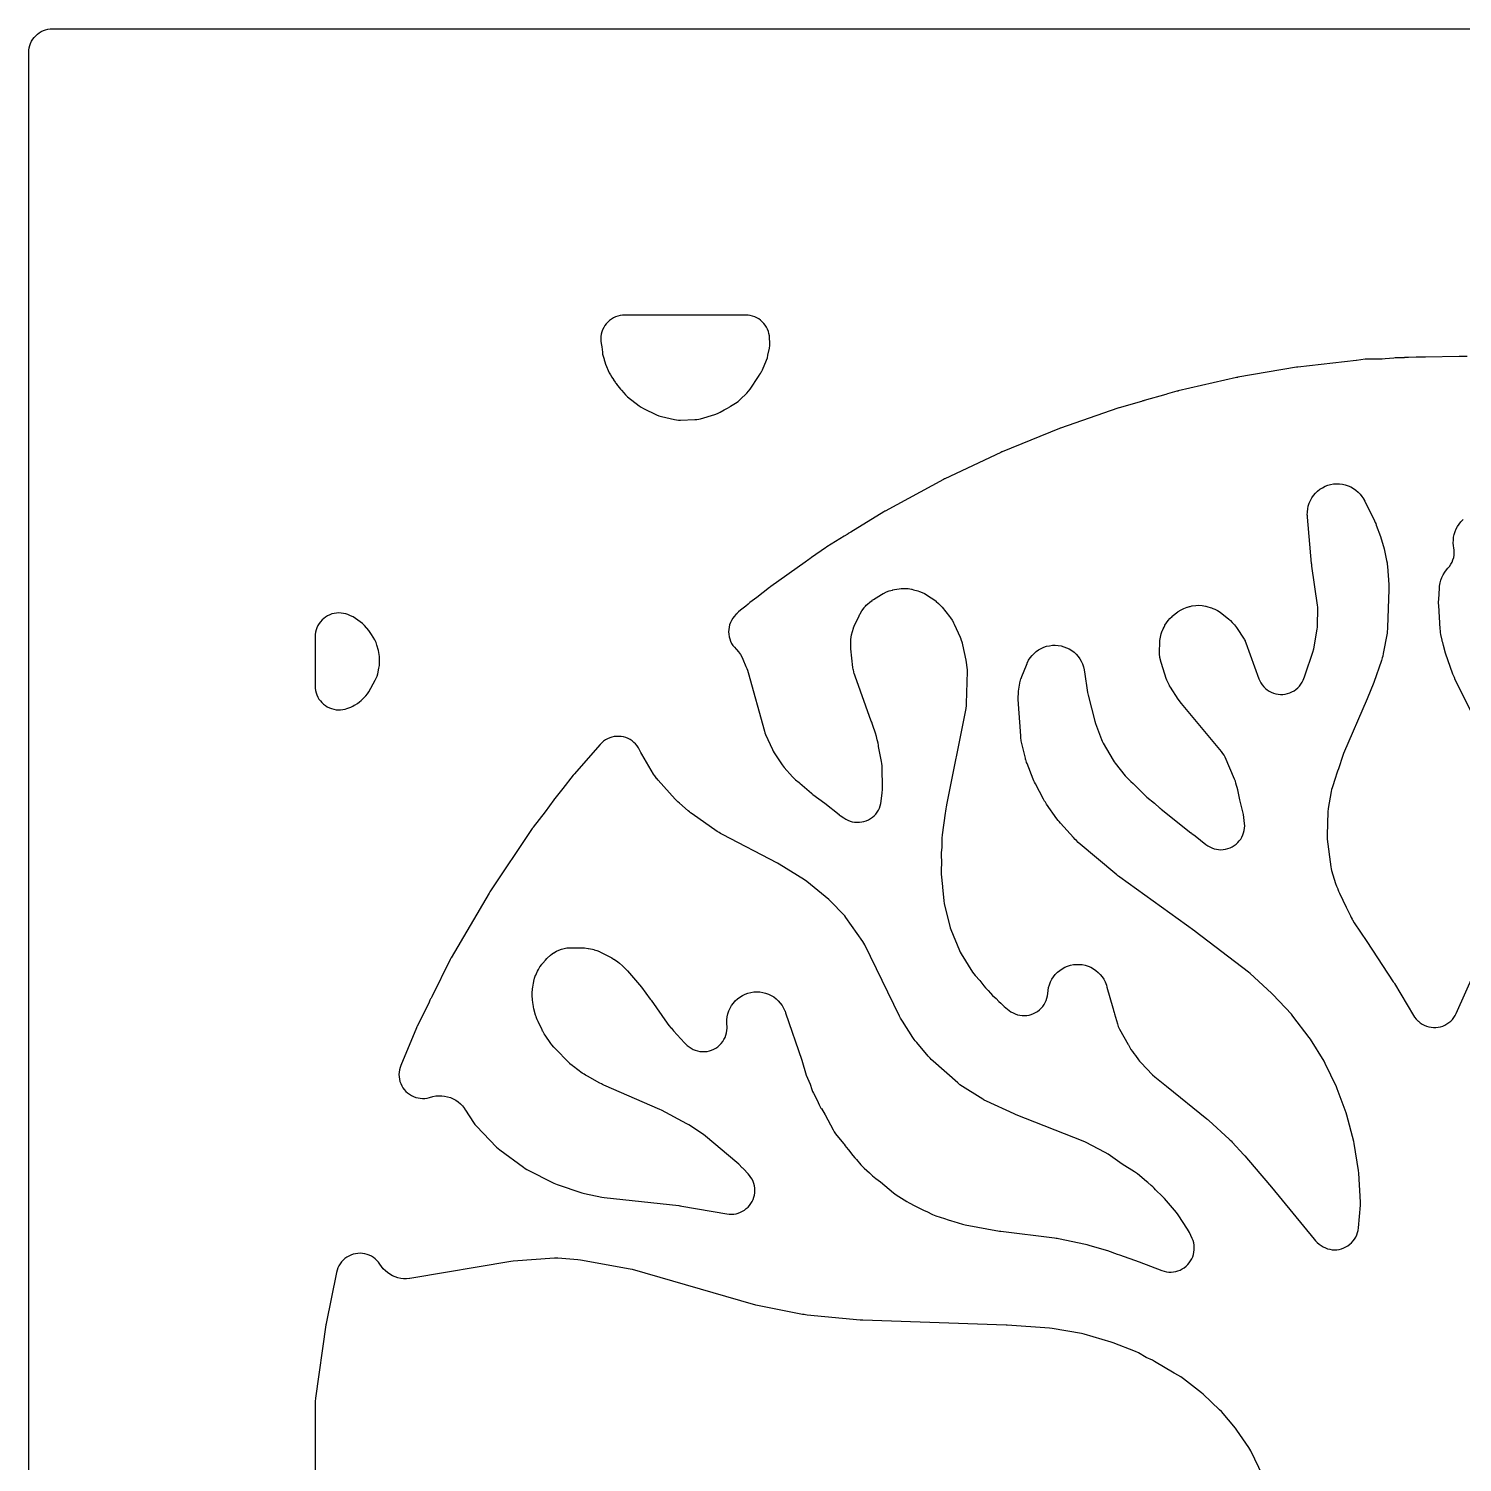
# Model space of a CAD drawing. Header units: millimetres. Extents: x 0 to 300, y 0 to 300.
# Drawn here: x -0.1 to 150, y 150 to 300.1 of the extents above; entities that cross this region are included whole.
import ezdxf

# ---------------------------------------------------------------- set-up
doc = ezdxf.new("R2010")
doc.units = ezdxf.units.MM
doc.layers.add('CUT', color=7, linetype='CONTINUOUS')

msp = doc.modelspace()

# ---------------------------------------------------------------- linework, layer by layer
at = {"layer": 'CUT'}
for points in [[(-0.15, 2.4114), (-0.15, 297.5872), (-0.135, 297.8933), (-0.099, 298.1357), (-0.0395, 298.3734), (0.0431, 298.6041), (0.1479, 298.8256), (0.2738, 299.0358), (0.4198, 299.2326), (0.5844, 299.4142), (0.7659, 299.5787), (0.9627, 299.7247), (1.1729, 299.8507), (1.3944, 299.9554), (1.6252, 300.038), (1.8629, 300.0975), (2.1053, 300.1335), (2.4114, 300.1485), (297.5886, 300.1485)], [(150.5024, 265.8073), (149.9731, 265.7973), (149.9154, 265.8015), (149.6834, 265.8077), (146.1478, 265.7372), (145.3517, 265.7502), (145.3171, 265.7505), (145.311, 265.7505), (145.1656, 265.7466), (144.3554, 265.7015), (144.0248, 265.6949), (143.9664, 265.693), (143.9533, 265.6924), (143.9102, 265.6902), (143.7403, 265.6799), (143.0144, 265.6662), (142.9777, 265.6653), (142.971, 265.665), (142.8163, 265.655), (141.9317, 265.5703), (141.614, 265.551), (140.1707, 265.5479), (139.8288, 265.5237), (138.9021, 265.3937), (138.8944, 265.393), (132.7707, 264.709), (132.7425, 264.7057), (132.7375, 264.705), (132.6191, 264.6876), (126.4936, 263.6331), (126.4677, 263.6285), (126.4632, 263.6277), (126.3551, 263.6054), (120.2506, 262.2073), (120.2248, 262.2013), (120.2203, 262.2002), (120.1128, 262.1718), (119.132, 261.8896), (118.9384, 261.8441), (116.6725, 261.1937), (116.6497, 261.187), (116.6455, 261.1858), (116.5499, 261.1552), (116.3871, 261.0996), (114.0622, 260.4306), (114.0379, 260.4234), (114.0336, 260.4221), (113.932, 260.3894), (107.9248, 258.3113), (107.9007, 258.3028), (107.8965, 258.3013), (107.7961, 258.263), (101.8072, 255.8275), (101.7832, 255.8176), (101.779, 255.8159), (101.6796, 255.7717), (95.7963, 253.001), (95.7726, 252.9897), (95.7684, 252.9877), (95.6702, 252.9375), (89.5448, 249.6328), (89.5202, 249.6194), (89.5159, 249.617), (89.4144, 249.5576), (85.9487, 247.4186), (85.6912, 247.271), (85.6661, 247.2564), (85.6616, 247.2537), (85.5578, 247.1891), (85.2595, 246.9933), (83.4299, 245.864), (83.4046, 245.8482), (83.4001, 245.8453), (83.2958, 245.7755), (81.8497, 244.7538), (81.6702, 244.6359), (81.6497, 244.6223), (81.6462, 244.6199), (81.5616, 244.5606), (81.1643, 244.2695), (77.5626, 241.7247), (77.5387, 241.7076), (77.5345, 241.7046), (77.4367, 241.63), (76.1186, 240.5726), (75.3893, 240.0383), (75.2024, 239.887), (74.9647, 239.675), (74.3862, 239.2313), (74.1946, 239.0684), (74.0203, 238.8871), (74.011, 238.8752), (73.9027, 238.779), (73.7325, 238.5941), (73.5818, 238.3931), (73.452, 238.178), (73.3445, 237.951), (73.2603, 237.7143), (73.2003, 237.4704), (73.165, 237.2217), (73.1549, 236.9707), (73.17, 236.7199), (73.2102, 236.4719), (73.2751, 236.2293), (73.3641, 235.9943), (73.4761, 235.7695), (73.6102, 235.557), (73.7649, 235.3591), (73.9387, 235.1777), (73.9975, 235.1221), (74.2078, 234.8784), (74.392, 234.6145), (74.5633, 234.306), (74.5784, 234.2752), (74.6585, 234.1007), (74.9745, 233.3627), (75.0653, 233.1295), (75.1215, 232.9693), (75.1965, 232.7306), (76.9052, 226.5823), (76.9627, 226.4023), (77.0336, 226.2271), (77.7359, 224.6639), (77.8262, 224.4829), (77.9308, 224.3098), (78.7547, 223.0635), (78.9723, 222.7806), (79.8609, 221.7817), (80.0079, 221.6298), (80.1673, 221.4909), (80.5306, 221.2003), (80.6167, 221.1147), (81.8255, 220.0772), (81.8543, 220.0528), (81.8596, 220.0484), (81.9852, 219.9505), (83.2198, 219.0494), (84.7222, 217.8477), (84.7435, 217.8309), (84.7475, 217.8278), (84.8391, 217.7594), (85.2184, 217.4898), (85.4261, 217.357), (85.6459, 217.2453), (85.8757, 217.1559), (86.1131, 217.0894), (86.3559, 217.0467), (86.6017, 217.0282), (86.8482, 217.0339), (87.0929, 217.0639), (87.3335, 217.1178), (87.5676, 217.1952), (87.7929, 217.2952), (88.0073, 217.417), (88.2086, 217.5592), (88.395, 217.7206), (88.5645, 217.8996), (88.7156, 218.0944), (88.8468, 218.3032), (88.9568, 218.5239), (89.0445, 218.7543), (89.1091, 218.9922), (89.1499, 219.2353), (89.2549, 220.1288), (89.2716, 220.4698), (89.2227, 222.9611), (89.2082, 223.1848), (89.1738, 223.4064), (88.8559, 224.9826), (88.8421, 225.1074), (88.8062, 225.3348), (88.7496, 225.558), (88.7204, 225.6541), (88.6471, 226.0174), (88.5481, 226.3716), (88.2633, 227.1608), (88.2293, 227.273), (88.1391, 227.5219), (88.0978, 227.6195), (86.3979, 232.3305), (86.3298, 232.5382), (86.3187, 232.5756), (86.2191, 233.0017), (86.2125, 233.0401), (86.1815, 233.2568), (85.9628, 235.1872), (85.9445, 235.4052), (85.9424, 235.4441), (85.9441, 235.8815), (85.9465, 235.9204), (85.9665, 236.1383), (86.0035, 236.4441), (86.0317, 236.6351), (86.0376, 236.6691), (86.1163, 237.0151), (86.2302, 237.3512), (86.2429, 237.3832), (86.3188, 237.5608), (86.8237, 238.6629), (86.9128, 238.8441), (86.9295, 238.876), (87.1194, 239.1948), (87.3425, 239.4912), (87.3656, 239.5188), (87.4997, 239.6698), (87.5797, 239.7553), (87.6944, 239.8725), (87.7154, 239.893), (87.94, 240.0942), (88.1813, 240.2751), (88.2056, 240.2916), (88.343, 240.3812), (89.1737, 240.8968), (89.3365, 240.9923), (89.366, 241.0086), (89.6775, 241.161), (89.9743, 241.2708), (90.31, 241.3578), (90.343, 241.3646), (90.5288, 241.398), (91.0251, 241.4745), (91.2203, 241.4994), (91.2552, 241.5029), (91.6163, 241.5202), (91.9455, 241.5015), (92.3023, 241.4432), (92.3366, 241.4357), (92.5276, 241.3888), (92.9771, 241.266), (93.1342, 241.2193), (93.1621, 241.2104), (93.4447, 241.1059), (93.6744, 240.9973), (94.384, 240.537), (94.7413, 240.2839), (94.8827, 240.1786), (94.9075, 240.1592), (95.1531, 239.9479), (95.3778, 239.7144), (95.3985, 239.6907), (95.5115, 239.5554), (96.293, 238.5734), (96.3865, 238.4508), (96.4028, 238.4286), (96.5605, 238.193), (96.6983, 237.9453), (96.7108, 237.9207), (96.7773, 237.7816), (97.3925, 236.4241), (97.4699, 236.2404), (97.4829, 236.2073), (97.6079, 235.829), (97.6173, 235.7947), (97.6645, 235.601), (98.0077, 234.0131), (98.1443, 233.009), (98.1446, 232.8205), (98.0495, 229.464), (98.0416, 229.3048), (98.0396, 229.2764), (98.0036, 228.9599), (97.9991, 228.9317), (97.9711, 228.7749), (95.9772, 218.8512), (95.9705, 218.8169), (95.9693, 218.8106), (95.9466, 218.6652), (95.9178, 218.4363), (95.8652, 218.1981), (95.8292, 217.9964), (95.5189, 215.7183), (95.4962, 215.3519), (95.4996, 215.053), (95.4938, 214.9762), (95.4784, 214.3923), (95.4258, 213.8721), (95.4152, 213.5179), (95.4396, 212.9254), (95.4125, 211.9019), (95.423, 211.5979), (95.548, 210.2908), (95.5487, 210.2717), (95.5559, 210.208), (95.6856, 208.8515), (95.7446, 208.5002), (96.3121, 206.1605), (96.3638, 205.9779), (96.4291, 205.7998), (97.3244, 203.6204), (97.4136, 203.4271), (97.519, 203.242), (98.7148, 201.3354), (98.8464, 201.1456), (98.9951, 200.9687), (99.475, 200.4484), (99.8946, 199.907), (100.0714, 199.7026), (100.3368, 199.4275), (100.5749, 199.1409), (100.808, 198.8961), (101.1682, 198.5657), (101.4471, 198.2766), (101.6545, 198.0847), (101.658, 198.0818), (101.7248, 198.0093), (101.8588, 197.8748), (102.0025, 197.7508), (102.5311, 197.3287), (102.7308, 197.1848), (102.9437, 197.0612), (103.1676, 196.9591), (103.4006, 196.8796), (103.6402, 196.8233), (103.8842, 196.7909), (104.1302, 196.7826), (104.3758, 196.7986), (104.6187, 196.8386), (104.8564, 196.9024), (105.0868, 196.9892), (105.3074, 197.0982), (105.5163, 197.2284), (105.7114, 197.3785), (105.8907, 197.5471), (106.0527, 197.7325), (106.1956, 197.9329), (106.3181, 198.1464), (106.419, 198.3709), (106.4973, 198.6042), (106.5523, 198.8441), (106.5835, 199.0883), (106.6086, 199.4108), (106.6638, 199.719), (106.7494, 200.0201), (106.8645, 200.3112), (107.0079, 200.5895), (107.1783, 200.8521), (107.374, 201.0964), (107.593, 201.3201), (107.8332, 201.5209), (108.0922, 201.6968), (108.3673, 201.8462), (108.6559, 201.9674), (108.9552, 202.0593), (109.2621, 202.121), (109.5736, 202.1519), (109.8867, 202.1516), (110.1981, 202.1202), (110.505, 202.0581), (110.8041, 201.9657), (111.0925, 201.844), (111.3674, 201.6943), (111.6261, 201.5179), (111.8659, 201.3168), (112.0846, 201.0927), (112.2799, 200.8481), (112.4499, 200.5852), (112.5929, 200.3067), (112.7186, 199.9874), (112.7292, 199.9558), (112.7844, 199.7774), (113.4023, 197.5903), (113.4195, 197.5005), (113.4647, 197.3068), (113.5251, 197.1172), (113.5733, 196.9847), (113.8745, 195.9184), (113.9709, 195.6408), (114.0992, 195.3764), (114.9963, 193.7745), (115.0119, 193.7441), (115.0309, 193.7128), (115.2966, 193.2383), (115.4397, 193.0121), (115.6061, 192.8025), (115.7774, 192.6091), (116.0867, 192.1662), (116.2051, 192.01), (116.3355, 191.8635), (117.5579, 190.5941), (117.7958, 190.377), (119.0008, 189.4116), (123.2319, 185.9761), (123.3161, 185.9057), (123.3725, 185.857), (123.4546, 185.7842), (125.5889, 183.8334), (125.6997, 183.7279), (125.7736, 183.6547), (125.88, 183.5447), (127.1184, 182.2118), (127.1619, 182.1607), (127.2258, 182.0857), (128.1856, 180.9579), (130.021, 178.8015), (134.4665, 173.3651), (134.6232, 173.1908), (134.7956, 173.0319), (135.022, 172.8421), (135.2195, 172.6925), (135.4309, 172.5632), (135.6541, 172.4554), (135.8868, 172.3703), (136.1268, 172.3087), (136.3718, 172.2711), (136.6192, 172.2579), (136.8668, 172.2693), (137.112, 172.3051), (137.3524, 172.3651), (137.5857, 172.4485), (137.8097, 172.5547), (138.022, 172.6825), (138.2206, 172.8306), (138.4036, 172.9978), (138.5691, 173.1822), (138.7155, 173.3821), (138.8415, 173.5955), (138.9457, 173.8203), (139.0271, 174.0544), (139.085, 174.2953), (139.1187, 174.5408), (139.3256, 176.9148), (139.3316, 177.2628), (139.1727, 180.2944), (139.1415, 180.5782), (138.6668, 183.3998), (138.6238, 183.6034), (137.9208, 186.3576), (137.8393, 186.6171), (136.8977, 189.1281), (136.8127, 189.3278), (135.6493, 191.7635), (135.5186, 192.0027), (134.0924, 194.3044), (133.9585, 194.4994), (132.2628, 196.7328), (132.0963, 196.93), (130.1474, 199.0109), (130.1218, 199.0378), (130.1171, 199.0427), (130.0052, 199.1516), (127.777, 201.1894), (127.609, 201.33), (122.0347, 205.5954), (121.975, 205.6397), (114.1153, 211.2919), (114.0006, 211.3777), (113.9238, 211.4375), (113.8124, 211.5277), (109.7723, 214.9297), (109.5754, 215.1077), (109.4462, 215.2332), (109.2624, 215.4247), (107.9095, 216.9385), (107.7695, 217.1047), (107.6777, 217.2202), (107.5475, 217.3942), (106.4658, 218.9307), (106.3388, 219.1233), (106.2567, 219.2567), (106.1418, 219.4568), (105.2922, 221.0485), (105.1981, 221.2374), (105.1378, 221.3674), (105.0545, 221.5612), (104.4138, 223.1759), (104.3651, 223.3055), (104.3568, 223.3289), (104.2739, 223.5932), (104.2673, 223.6172), (104.2333, 223.7514), (103.8454, 225.4079), (103.8133, 225.5591), (103.8081, 225.5863), (103.7626, 225.8921), (103.7597, 225.9196), (103.7465, 226.0736), (103.4967, 229.9053), (103.4891, 230.1029), (103.4886, 230.1382), (103.5046, 230.5332), (103.5079, 230.5684), (103.5315, 230.7647), (103.6218, 231.3796), (103.6593, 231.5921), (103.6671, 231.6297), (103.7783, 232.0463), (103.7904, 232.0828), (103.8638, 232.2857), (104.3444, 233.5027), (104.4154, 233.6705), (104.4288, 233.7001), (104.5814, 233.9981), (104.7463, 234.2552), (104.9354, 234.4951), (105.1468, 234.7155), (105.3787, 234.9143), (105.6287, 235.0898), (105.8946, 235.2401), (106.1738, 235.3639), (106.4637, 235.4601), (106.7616, 235.5277), (107.0646, 235.566), (107.3699, 235.5748), (107.6746, 235.554), (107.9759, 235.5036), (108.2709, 235.4243), (108.5567, 235.3168), (108.8308, 235.182), (109.0906, 235.0212), (109.3335, 234.8361), (109.5573, 234.6282), (109.7598, 234.3996), (109.9393, 234.1524), (110.0939, 233.889), (110.2223, 233.6119), (110.3231, 233.3236), (110.4025, 232.9983), (110.4086, 232.9663), (110.4388, 232.7867), (110.7478, 230.6281), (110.8015, 230.3593), (111.5098, 227.6069), (111.585, 227.3657), (112.1928, 225.716), (112.276, 225.517), (112.3761, 225.3259), (113.416, 223.5329), (113.5221, 223.3656), (113.641, 223.2073), (114.697, 221.9122), (114.8801, 221.711), (115.0424, 221.5512), (115.0948, 221.4861), (115.274, 221.305), (115.5228, 221.0779), (116.772, 219.8473), (116.9606, 219.6794), (117.7508, 219.0446), (118.3182, 218.5267), (118.3429, 218.5045), (118.3474, 218.5005), (118.4546, 218.4105), (121.5699, 215.9399), (121.5902, 215.924), (121.5937, 215.9213), (121.6803, 215.857), (122.0039, 215.6274), (123.1392, 214.7152), (123.3368, 214.5718), (123.5473, 214.4483), (123.7689, 214.346), (123.9995, 214.2657), (124.2367, 214.2083), (124.4785, 214.1744), (124.7223, 214.1641), (124.9661, 214.1777), (125.2073, 214.215), (125.4437, 214.2757), (125.6731, 214.3591), (125.8933, 214.4645), (126.1021, 214.5909), (126.2977, 214.737), (126.478, 214.9015), (126.6415, 215.0828), (126.7864, 215.2792), (126.9116, 215.4888), (127.0157, 215.7095), (127.0978, 215.9394), (127.157, 216.1762), (127.1929, 216.4177), (127.2051, 216.6615), (127.1934, 216.9053), (127.1338, 217.5201), (127.0763, 217.863), (126.715, 219.3665), (126.496, 220.4198), (126.4316, 220.6659), (126.351, 220.8816), (126.2933, 221.1217), (126.2326, 221.333), (126.1535, 221.5382), (125.1503, 223.8353), (125.0459, 224.0467), (124.9219, 224.2473), (124.7797, 224.4354), (120.5901, 229.4618), (120.4527, 229.637), (120.363, 229.7586), (120.2362, 229.9416), (119.4206, 231.1971), (119.3348, 231.3357), (119.32, 231.3609), (119.1792, 231.6254), (119.0619, 231.9012), (119.0517, 231.9285), (118.9978, 232.0823), (118.4804, 233.6689), (118.4202, 233.8729), (118.4105, 233.9096), (118.3322, 234.2924), (118.2977, 234.6816), (118.2965, 234.7195), (118.2958, 234.9322), (118.3185, 235.8362), (118.3287, 236.0338), (118.3315, 236.0691), (118.3789, 236.4296), (118.4566, 236.7522), (118.5785, 237.0948), (118.5921, 237.1274), (118.673, 237.3081), (118.7559, 237.4809), (118.8334, 237.6333), (118.8478, 237.6603), (119.009, 237.93), (119.1779, 238.1617), (119.3671, 238.3771), (119.5952, 238.5932), (119.6183, 238.6132), (119.7501, 238.7221), (120.0499, 238.9584), (120.2086, 239.0768), (120.2375, 239.0972), (120.5455, 239.2911), (120.8435, 239.4373), (121.1853, 239.5623), (121.2191, 239.5726), (121.4099, 239.6257), (121.4837, 239.6442), (121.6791, 239.6875), (121.7142, 239.6943), (122.0785, 239.7449), (122.4138, 239.7554), (122.7484, 239.7302), (123.1101, 239.6635), (123.1448, 239.6552), (123.3381, 239.6033), (123.5767, 239.5324), (123.7481, 239.4769), (123.7785, 239.4663), (124.0853, 239.3419), (124.3531, 239.2021), (124.6305, 239.0215), (124.6566, 239.0026), (124.8001, 238.8937), (125.5301, 238.3115), (125.6591, 238.2038), (125.6818, 238.184), (125.9052, 237.9704), (126.1086, 237.7376), (126.1273, 237.7141), (126.2292, 237.5803), (126.34, 237.4279), (127.138, 236.2155), (127.1941, 236.1252), (127.2419, 236.024), (127.2539, 235.995), (127.3176, 235.8315), (128.6814, 232.0673), (128.7775, 231.8382), (128.8959, 231.6199), (129.0353, 231.4143), (129.1944, 231.2237), (129.3717, 231.0497), (129.5654, 230.8942), (129.7735, 230.7587), (129.9941, 230.6445), (130.2249, 230.5527), (130.4636, 230.4843), (130.708, 230.44), (130.9556, 230.42), (131.2039, 230.4248), (131.4505, 230.4542), (131.693, 230.5079), (131.929, 230.5854), (132.1561, 230.6859), (132.3721, 230.8085), (132.5749, 230.9519), (132.7625, 231.1147), (132.9329, 231.2953), (133.0847, 231.492), (133.2161, 231.7027), (133.326, 231.9254), (133.4737, 232.2664), (133.5512, 232.469), (134.3433, 234.8448), (134.4332, 235.1984), (134.7996, 237.2612), (134.8268, 237.4605), (134.8378, 237.6615), (134.8632, 239.3798), (134.8582, 239.5784), (134.8375, 239.776), (134.2433, 243.8678), (134.2298, 243.9705), (134.2216, 244.0408), (134.2109, 244.1442), (133.7802, 248.979), (133.7683, 249.1641), (133.767, 249.1972), (133.7704, 249.5381), (133.8043, 249.8472), (133.8684, 250.1514), (133.9624, 250.4479), (134.0851, 250.7336), (134.2355, 251.0058), (134.412, 251.2618), (134.6129, 251.4991), (134.8363, 251.7154), (135.08, 251.9086), (135.3415, 252.0768), (135.6184, 252.2183), (135.9079, 252.3318), (136.2072, 252.4162), (136.5134, 252.4706), (136.8234, 252.4944), (137.1343, 252.4876), (137.443, 252.45), (137.7465, 252.3822), (138.0417, 252.2847), (138.326, 252.1586), (138.5963, 252.005), (138.8502, 251.8254), (139.0851, 251.6216), (139.2987, 251.3956), (139.489, 251.1497), (139.6699, 250.8608), (139.6861, 250.8319), (139.7726, 250.6678), (140.7989, 248.5992), (140.8756, 248.4347), (140.925, 248.3218), (140.9936, 248.1537), (141.4464, 246.9643), (141.8315, 245.6648), (142.0745, 244.4539), (142.1139, 244.2195), (142.1356, 244.0596), (142.16, 243.8232), (142.2955, 241.9255), (142.3043, 241.7313), (142.3069, 241.5992), (142.3056, 241.4048), (142.1773, 237.4491), (142.1702, 237.31), (142.1685, 237.2851), (142.1388, 237.0081), (142.1352, 236.9834), (142.1127, 236.8459), (141.7209, 234.7059), (141.6615, 234.4373), (141.6145, 234.2567), (141.5356, 233.9932), (140.7444, 231.6665), (140.0463, 229.9744), (137.5623, 224.2325), (137.4828, 224.0234), (137.0207, 222.6232), (136.925, 222.3938), (136.8145, 222.067), (136.7262, 221.7309), (136.362, 220.6274), (136.3106, 220.4501), (136.2725, 220.2694), (135.9602, 218.4608), (135.9257, 218.135), (135.8275, 215.6746), (135.8279, 215.4642), (135.8461, 215.2546), (136.2169, 212.3838), (136.2535, 212.1725), (136.308, 211.9652), (136.7193, 210.636), (136.8389, 210.3246), (136.9595, 210.0642), (136.9668, 210.0377), (137.0397, 209.815), (137.1331, 209.6), (137.8423, 208.1576), (138.2767, 207.2193), (138.3609, 207.0539), (138.4571, 206.8952), (138.48, 206.8604), (138.5086, 206.8023), (138.6799, 206.5066), (140.0073, 204.54), (142.7725, 200.3387), (142.8202, 200.2644), (142.8521, 200.2133), (142.8981, 200.1377), (144.869, 196.8119), (145.005, 196.6062), (145.1607, 196.4148), (145.3345, 196.2397), (145.3764, 196.2052), (145.3935, 196.1879), (145.5855, 196.03), (145.7921, 195.8918), (146.0115, 195.7749), (146.2414, 195.6803), (146.4795, 195.6091), (146.7236, 195.5618), (146.9711, 195.539), (147.2197, 195.5409), (147.4668, 195.5675), (147.7101, 195.6185), (147.9471, 195.6934), (148.1756, 195.7915), (148.3931, 195.9117), (148.5976, 196.053), (148.7871, 196.2139), (148.9597, 196.3928), (149.1137, 196.588), (149.2475, 196.7975), (149.3598, 197.0192), (151.2292, 201.2143)], [(153.4135, 223.7187), (149.2662, 231.9579), (149.1635, 232.1796), (149.0987, 232.3324), (149.0107, 232.5605), (148.2434, 234.7577), (148.0317, 235.5344), (147.9417, 235.8648), (147.9016, 236.0117), (147.875, 236.1092), (147.7644, 236.7082), (147.7313, 236.922), (147.713, 237.0677), (147.6923, 237.283), (147.5276, 239.7296), (147.5192, 239.9716), (147.5188, 240.1359), (147.5259, 240.3779), (147.5988, 241.552), (147.6146, 241.7347), (147.6183, 241.7673), (147.6719, 242.1), (147.7502, 242.3974), (147.8572, 242.6857), (147.9919, 242.9621), (148.1529, 243.2241), (148.3387, 243.4691), (148.495, 243.638), (148.6598, 243.8356), (148.8035, 244.0491), (148.9244, 244.2762), (149.0214, 244.5146), (149.0933, 244.7616), (149.1395, 245.0148), (149.1594, 245.2713), (149.1528, 245.5286), (149.1198, 245.7837), (149.0813, 245.9953), (149.0559, 246.2947), (149.0593, 246.5952), (149.0913, 246.894), (149.1517, 247.1884), (149.2399, 247.4757), (149.3551, 247.7533), (149.4963, 248.0186), (149.6622, 248.2692), (149.8512, 248.5028), (150.0862, 248.7423)], [(129.5195, 147.7152), (127.8464, 151.2086), (127.7563, 151.3794), (127.6533, 151.5427), (126.3964, 153.3753), (126.2368, 153.5836), (124.7662, 155.3078), (124.5775, 155.506), (122.8547, 157.1272), (122.6812, 157.2762), (120.8136, 158.7362), (120.5086, 158.9405), (119.8808, 159.2971), (119.8299, 159.3321), (117.7627, 160.5704), (117.5425, 160.6878), (116.8997, 160.9903), (116.0827, 161.4544), (115.7558, 161.6099), (113.4146, 162.5223), (113.2094, 162.5922), (110.3858, 163.4191), (110.1112, 163.4829), (107.0305, 164.0183), (106.7738, 164.0493), (102.3128, 164.3557), (102.2283, 164.36), (87.2213, 164.881), (87.1097, 164.8866), (87.0338, 164.8915), (86.9222, 164.9003), (81.4005, 165.4229), (81.2103, 165.4458), (81.0816, 165.4646), (80.8929, 165.4972), (76.1658, 166.4383), (76.0128, 166.4721), (75.9093, 166.4972), (75.7578, 166.5374), (63.0815, 170.184), (62.8372, 170.2412), (57.6408, 171.1853), (57.3722, 171.2192), (55.2848, 171.3685), (54.9358, 171.369), (50.6074, 171.0729), (50.3593, 171.0434), (39.9619, 169.2769), (39.7828, 169.2509), (39.7507, 169.247), (39.4189, 169.2232), (39.1156, 169.2307), (38.8144, 169.2674), (38.5181, 169.333), (38.2295, 169.4268), (37.9513, 169.548), (37.6861, 169.6954), (37.4363, 169.8678), (37.2043, 170.0634), (36.9922, 170.2804), (36.8021, 170.5169), (36.6386, 170.7659), (36.4938, 170.9645), (36.3303, 171.1479), (36.1495, 171.3144), (35.9533, 171.4623), (35.7435, 171.5902), (35.5221, 171.6969), (35.2913, 171.7814), (35.0534, 171.8428), (34.8106, 171.8805), (34.5652, 171.8942), (34.3197, 171.8838), (34.0764, 171.8493), (33.8376, 171.7911), (33.6058, 171.7097), (33.383, 171.606), (33.1715, 171.4808), (32.9733, 171.3356), (32.7903, 171.1715), (32.6243, 170.9903), (32.4769, 170.7937), (32.3495, 170.5836), (32.2434, 170.362), (32.1595, 170.131), (32.0987, 169.8929), (31.0112, 164.5493), (31.0058, 164.5222), (31.0049, 164.5174), (30.9857, 164.4031), (29.8757, 156.714), (29.85, 156.3568), (29.85, 155.4279), (29.85, 155.4274), (29.85, 152.5188), (29.85, 152.5182), (29.85, 132.9632)]]:
    msp.add_lwpolyline(points, dxfattribs=at)
for points in [[(61.3176, 269.9597), (61.0965, 269.8556), (60.8866, 269.7304), (60.69, 269.5853), (60.5084, 269.4217), (60.3437, 269.2412), (60.1974, 269.0454), (60.071, 268.8363), (59.9655, 268.6159), (59.8821, 268.3862), (59.8214, 268.1495), (59.7842, 267.9079), (59.7708, 267.6639), (59.7812, 267.4198), (59.8155, 267.1778), (59.8848, 266.8162), (59.9349, 266.2857), (59.9653, 266.0669), (60.015, 265.8516), (60.0834, 265.6416), (60.1259, 265.5287), (60.137, 265.4635), (60.1975, 265.2386), (60.2786, 265.0203), (60.6636, 264.1158), (60.7761, 263.8851), (60.9117, 263.6672), (61.0842, 263.4192), (61.1069, 263.3766), (61.2809, 263.1281), (61.3268, 263.0705), (61.3625, 263.0192), (61.3779, 262.9939), (61.5265, 262.7766), (61.5522, 262.7464), (61.559, 262.7367), (61.6951, 262.5587), (61.8465, 262.3935), (61.9356, 262.3047), (62.1781, 261.9998), (62.3682, 261.7869), (62.5812, 261.5971), (63.7741, 260.6508), (63.9978, 260.4926), (64.2374, 260.3597), (65.5897, 259.7043), (65.8532, 259.5947), (66.1274, 259.5158), (67.4727, 259.2108), (67.6837, 259.1724), (67.8972, 259.1523), (68.1116, 259.1505), (69.6077, 259.2021), (69.817, 259.2182), (70.0243, 259.2517), (70.228, 259.3026), (71.706, 259.738), (71.9917, 259.8415), (72.2628, 259.9788), (72.6838, 260.2254), (72.7746, 260.2652), (73.0334, 260.3971), (73.2752, 260.5581), (73.3559, 260.619), (73.8896, 260.9315), (74.144, 261.1022), (74.3755, 261.3027), (75.0736, 261.9864), (75.2548, 262.184), (75.4138, 262.3998), (76.2886, 263.7314), (76.4645, 263.9966), (76.482, 264.0258), (76.4823, 264.0262), (76.4839, 264.0289), (76.5753, 264.1806), (76.581, 264.1921), (76.5963, 264.2178), (76.6928, 264.4188), (77.1251, 265.4333), (77.2158, 265.682), (77.2797, 265.9389), (77.4256, 266.6933), (77.4638, 266.9784), (77.4691, 267.2659), (77.4502, 267.7468), (77.4293, 267.985), (77.3858, 268.2203), (77.32, 268.4502), (77.2326, 268.6729), (77.1242, 268.8862), (76.996, 269.0881), (76.8491, 269.2768), (76.6848, 269.4507), (76.5046, 269.608), (76.3102, 269.7474), (76.1034, 269.8676), (75.8861, 269.9675), (75.6602, 270.0462), (75.4278, 270.1029), (75.191, 270.1371), (74.9521, 270.1485), (74.8745, 270.1485), (74.8035, 270.1485), (74.7306, 270.1485), (62.4423, 270.1485), (62.3752, 270.1485), (62.3383, 270.1485), (62.2707, 270.1485), (62.0267, 270.1366), (61.7849, 270.1009), (61.5478, 270.0417)], [(30.0336, 230.3663), (30.1348, 230.1477), (30.2566, 229.9399), (30.3979, 229.7447), (30.5573, 229.5641), (30.7333, 229.3996), (30.9243, 229.2529), (31.1286, 229.1252), (31.3442, 229.0178), (31.5692, 228.9316), (31.8014, 228.8675), (32.0387, 228.826), (32.2789, 228.8075), (32.5197, 228.8123), (32.759, 228.8402), (32.9945, 228.891), (33.1574, 228.9345), (33.3806, 229.0054), (33.5962, 229.0969), (33.8023, 229.2082), (33.932, 229.2948), (34.0279, 229.337), (34.2737, 229.4805), (34.5015, 229.651), (34.6626, 229.7866), (34.8382, 229.9492), (34.8873, 230.0044), (34.9837, 230.0837), (35.1699, 230.2736), (35.3349, 230.4823), (35.4767, 230.7072), (36.1473, 231.9077), (36.2553, 232.1253), (36.3417, 232.3523), (36.4056, 232.5867), (36.5336, 233.1647), (36.5809, 233.4633), (36.5919, 233.7655), (36.5767, 234.3919), (36.5631, 234.599), (36.5323, 234.8043), (36.4846, 235.0063), (36.3262, 235.5712), (36.2283, 235.8542), (36.0972, 236.1234), (35.7716, 236.7013), (35.6307, 236.9232), (35.4673, 237.1291), (35.0106, 237.6463), (34.8058, 237.8526), (34.5786, 238.0338), (34.0795, 238.3861), (33.8332, 238.5394), (33.5709, 238.6631), (33.2833, 238.7788), (33.0527, 238.8588), (32.8154, 238.9158), (32.5736, 238.9495), (32.3297, 238.9594), (32.0861, 238.9456), (31.8449, 238.908), (31.6086, 238.8471), (31.3793, 238.7634), (31.1592, 238.6577), (30.9506, 238.5311), (30.7552, 238.3848), (30.5751, 238.2201), (30.4119, 238.0387), (30.2671, 237.8421), (30.1422, 237.6324), (30.0384, 237.4116), (29.9565, 237.1816), (29.8975, 236.9448), (29.8619, 236.7033), (29.85, 236.4595), (29.85, 236.3973), (29.85, 231.3615), (29.85, 231.3065), (29.8616, 231.0659), (29.8963, 230.8275), (29.9538, 230.5936)], [(38.6345, 190.6171), (38.6458, 190.3731), (38.6809, 190.1314), (38.7394, 189.8943), (38.8208, 189.664), (38.9242, 189.4427), (39.0487, 189.2326), (39.1932, 189.0356), (39.3562, 188.8537), (39.5361, 188.6886), (39.7314, 188.5418), (39.94, 188.4147), (40.16, 188.3086), (40.3893, 188.2245), (40.6257, 188.1632), (40.867, 188.1252), (41.1108, 188.111), (41.3549, 188.1206), (41.5969, 188.154), (41.8344, 188.2109), (42.1823, 188.3123), (42.4879, 188.3695), (42.7976, 188.3962), (43.1084, 188.3921), (43.4173, 188.3575), (43.7213, 188.2924), (44.0174, 188.1977), (44.3027, 188.0743), (44.5744, 187.9232), (44.8298, 187.7461), (45.0665, 187.5446), (45.2822, 187.3207), (45.4932, 187.0532), (45.5124, 187.0262), (45.6161, 186.8725), (46.4319, 185.5969), (46.5754, 185.3953), (46.7381, 185.2088), (48.863, 183.0044), (49.0161, 182.8584), (49.181, 182.7259), (51.6643, 180.8981), (51.8338, 180.7837), (52.0121, 180.6836), (54.8535, 179.237), (55.0225, 179.1588), (55.1968, 179.0933), (57.7988, 178.2256), (58.0784, 178.1501), (59.8863, 177.7724), (60.1271, 177.7342), (67.9291, 176.8852), (68.0474, 176.8704), (68.1277, 176.8591), (68.2454, 176.8406), (72.9765, 176.0188), (73.2163, 175.989), (73.4578, 175.9825), (73.6988, 175.9994), (73.9371, 176.0394), (74.1703, 176.1022), (74.3965, 176.1873), (74.6133, 176.2937), (74.8189, 176.4207), (75.0113, 176.5668), (75.1886, 176.7309), (75.3493, 176.9113), (75.4919, 177.1064), (75.6149, 177.3143), (75.7173, 177.5331), (75.7981, 177.7608), (75.8565, 177.9953), (75.892, 178.2342), (75.9043, 178.4755), (75.8933, 178.7169), (75.859, 178.956), (75.8018, 179.1907), (75.7221, 179.4189), (75.6209, 179.6382), (75.4989, 179.8468), (75.3574, 180.0426), (75.1976, 180.2238), (74.7149, 180.7208), (74.6483, 180.7925), (74.5847, 180.8548), (74.2258, 181.2243), (74.0339, 181.4023), (70.7275, 184.1602), (70.5122, 184.321), (68.9993, 185.3288), (68.7932, 185.4522), (66.1355, 186.875), (65.9501, 186.9646), (60.1, 189.5009), (59.9391, 189.5753), (59.8309, 189.6284), (59.6736, 189.7103), (58.3706, 190.4283), (58.165, 190.5503), (58.0281, 190.6376), (57.8307, 190.7725), (56.9138, 191.4427), (56.7927, 191.5351), (56.7714, 191.552), (56.541, 191.7511), (56.5211, 191.7697), (56.4121, 191.8761), (54.9882, 193.3237), (54.8762, 193.4427), (54.8566, 193.4644), (54.6487, 193.7164), (54.6311, 193.7398), (54.5355, 193.8724), (53.9322, 194.749), (53.8525, 194.8697), (53.8386, 194.8917), (53.6934, 195.142), (53.6813, 195.1649), (53.616, 195.2941), (53.2006, 196.1576), (53.1312, 196.3105), (53.1194, 196.3381), (53.0016, 196.6523), (52.9923, 196.6808), (52.944, 196.8416), (52.7657, 197.4876), (52.7152, 197.693), (52.7073, 197.7298), (52.6414, 198.1473), (52.6376, 198.1848), (52.6224, 198.3958), (52.5989, 198.9334), (52.5954, 199.1273), (52.5957, 199.162), (52.6189, 199.549), (52.6227, 199.5834), (52.6493, 199.7756), (52.7167, 200.1848), (52.7492, 200.3573), (52.7558, 200.388), (52.8378, 200.7001), (52.9486, 201.0031), (52.9607, 201.032), (53.0324, 201.1923), (53.1577, 201.4556), (53.2322, 201.6037), (53.2461, 201.6298), (53.4008, 201.8923), (53.5781, 202.1401), (53.5964, 202.1635), (53.7015, 202.2916), (53.9726, 202.6074), (54.1246, 202.774), (54.1525, 202.8029), (54.485, 203.1071), (54.5161, 203.1324), (54.6894, 203.2644), (54.8232, 203.3555), (54.849, 203.3722), (55.1218, 203.5317), (55.3829, 203.6539), (55.6578, 203.7529), (55.9326, 203.8248), (56.2201, 203.8731), (56.523, 203.8963), (56.5528, 203.8972), (56.7193, 203.8989), (57.8276, 203.8852), (58.0237, 203.8777), (58.0587, 203.8754), (58.4485, 203.8296), (58.483, 203.8237), (58.6756, 203.7855), (58.8984, 203.7353), (59.0552, 203.6963), (59.0832, 203.6887), (59.3663, 203.5987), (59.6407, 203.4845), (59.6669, 203.4723), (59.8118, 203.4007), (60.9251, 202.8205), (61.1171, 202.7131), (61.1508, 202.693), (61.5142, 202.4456), (61.5452, 202.4217), (61.7155, 202.2824), (62.0561, 201.9865), (62.2575, 201.7982), (62.3894, 201.6655), (62.5764, 201.4629), (64.0456, 199.7487), (64.9546, 198.5058), (65.0174, 198.42), (65.032, 198.4), (65.0326, 198.3991), (66.7134, 195.9963), (66.9084, 195.7517), (67.1515, 195.483), (67.1664, 195.4616), (67.3823, 195.1932), (68.5495, 193.9311), (68.6078, 193.874), (68.6467, 193.831), (68.8222, 193.6554), (69.0144, 193.498), (69.2212, 193.3605), (69.4406, 193.2442), (69.6705, 193.1503), (69.9086, 193.0796), (70.1525, 193.0329), (70.3998, 193.0106), (70.6482, 193.013), (70.895, 193.0399), (71.138, 193.0913), (71.3747, 193.1665), (71.6027, 193.2648), (71.8199, 193.3853), (72.0241, 193.5267), (72.2132, 193.6876), (72.3854, 193.8666), (72.539, 194.0617), (72.6725, 194.2711), (72.7846, 194.4928), (72.8741, 194.7244), (72.9402, 194.9638), (72.9822, 195.2086), (72.9997, 195.4563), (72.9925, 195.7045), (72.9857, 195.7918), (72.9757, 195.9784), (72.9747, 196.0117), (72.982, 196.3551), (73.0198, 196.6661), (73.0883, 196.9718), (73.1869, 197.2691), (73.3147, 197.5552), (73.4702, 197.8272), (73.6521, 198.0823), (73.8584, 198.3181), (74.0871, 198.5321), (74.3361, 198.7224), (74.6027, 198.8869), (74.8844, 199.0241), (75.1783, 199.1325), (75.4815, 199.2112), (75.7911, 199.2593), (76.1039, 199.2764), (76.4169, 199.2623), (76.7269, 199.217), (77.0309, 199.1412), (77.3258, 199.0355), (77.6088, 198.901), (77.8769, 198.7389), (78.1276, 198.551), (78.3584, 198.3391), (78.5669, 198.1053), (78.7511, 197.8519), (78.9092, 197.5814), (79.0521, 197.2692), (79.0645, 197.2381), (79.1294, 197.0629), (80.8266, 192.101), (81.2873, 190.5371), (81.4044, 190.2202), (81.6804, 189.6049), (81.875, 189.0363), (81.9487, 188.8464), (82.0376, 188.6631), (82.4356, 187.9216), (82.6577, 187.4265), (82.8294, 187.1077), (82.8568, 187.0647), (82.8687, 187.0418), (83.2626, 186.3806), (84.1078, 184.8059), (84.2278, 184.6054), (84.366, 184.417), (85.1915, 183.3953), (85.2414, 183.3167), (85.3474, 183.1631), (85.4646, 183.0178), (85.7253, 182.7182), (86.1642, 182.1365), (86.3783, 181.8885), (86.5487, 181.7154), (87.004, 181.1519), (87.1639, 180.9724), (87.3403, 180.809), (87.9231, 180.3194), (88.2374, 180.0001), (88.3942, 179.854), (88.5629, 179.7218), (89.0476, 179.3746), (90.437, 178.2071), (90.7001, 178.0139), (91.8151, 177.3021), (92.061, 177.164), (92.673, 176.8645), (93.3534, 176.4958), (93.6421, 176.3625), (93.9106, 176.2586), (94.5015, 175.9693), (94.6723, 175.8935), (94.8483, 175.8306), (95.7621, 175.5421), (96.1424, 175.395), (96.4874, 175.2894), (96.7608, 175.2269), (97.6349, 174.951), (97.9396, 174.8755), (101.5388, 174.2202), (101.5654, 174.2155), (101.5702, 174.2147), (101.6827, 174.1981), (107.2929, 173.4998), (107.4484, 173.4771), (107.5538, 173.4595), (107.7083, 173.4303), (110.5436, 172.833), (110.6769, 172.8023), (110.7672, 172.7798), (110.8993, 172.7443), (112.6863, 172.2293), (112.8421, 172.1741), (113.8492, 171.8177), (114.0799, 171.736), (116.1705, 170.9961), (118.529, 170.0892), (118.7624, 170.0124), (119.0022, 169.9589), (119.2461, 169.9292), (119.4917, 169.9235), (119.7367, 169.942), (119.9787, 169.9845), (120.2154, 170.0505), (120.4444, 170.1394), (120.6636, 170.2504), (120.8709, 170.3823), (121.0642, 170.534), (121.2417, 170.7039), (121.4016, 170.8904), (121.5425, 171.0917), (121.6629, 171.3058), (121.7617, 171.5308), (121.838, 171.7643), (121.891, 172.0042), (121.9201, 172.2482), (121.9252, 172.4938), (121.9062, 172.7388), (121.8632, 172.9807), (121.7966, 173.2172), (121.7072, 173.446), (121.4318, 174.0598), (121.3382, 174.247), (121.2293, 174.4257), (120.2249, 175.9284), (120.0513, 176.1583), (118.7923, 177.6394), (118.6102, 177.832), (117.8543, 178.5507), (117.711, 178.7165), (117.5736, 178.8632), (117.4248, 178.9984), (117.0772, 179.2896), (117.0552, 179.3105), (116.9176, 179.4233), (115.9702, 180.2169), (115.673, 180.431), (114.3845, 181.2222), (112.896, 182.2691), (112.6099, 182.443), (110.5333, 183.5215), (110.3002, 183.6277), (103.2865, 186.4007), (103.1977, 186.4371), (103.1377, 186.4627), (103.0499, 186.5014), (100.1539, 187.8214), (99.9222, 187.9369), (99.8915, 187.9535), (99.7681, 188.0279), (97.3829, 189.5461), (97.2888, 189.617), (97.2681, 189.6339), (97.1546, 189.7305), (94.5732, 192.0167), (94.3781, 192.2023), (94.2504, 192.3329), (94.0692, 192.5321), (92.8541, 193.968), (92.7031, 194.1586), (92.6049, 194.2912), (92.4666, 194.4911), (91.3607, 196.2066), (91.2452, 196.3981), (91.1707, 196.5304), (91.0668, 196.7284), (87.4269, 204.2004), (87.3312, 204.3781), (87.2216, 204.5475), (85.4377, 207.0739), (85.3222, 207.225), (85.1955, 207.3668), (83.8689, 208.7431), (83.6515, 208.9435), (81.3483, 210.8269), (81.0928, 211.0103), (78.4672, 212.655), (78.2885, 212.7569), (72.5244, 215.7381), (72.3082, 215.859), (72.1643, 215.946), (71.9567, 216.081), (69.3298, 217.9148), (69.1729, 218.0305), (69.0685, 218.1118), (68.9178, 218.2355), (68.0072, 219.0236), (67.8376, 219.1798), (67.7257, 219.2893), (67.566, 219.4557), (65.7848, 221.4287), (65.6637, 221.5697), (65.6427, 221.5954), (65.4222, 221.8945), (65.4039, 221.9221), (65.305, 222.0795), (64.0554, 224.183), (63.9758, 224.3237), (63.9621, 224.3492), (63.8304, 224.622), (63.7123, 224.8386), (63.5735, 225.0424), (63.4153, 225.2316), (63.2392, 225.4042), (63.047, 225.5587), (62.8405, 225.6935), (62.6217, 225.8072), (62.3927, 225.8989), (62.1559, 225.9676), (61.9134, 226.0125), (61.6677, 226.0334), (61.4211, 226.03), (61.1761, 226.0023), (60.9349, 225.9506), (60.7001, 225.8754), (60.4738, 225.7774), (60.2582, 225.6576), (60.0555, 225.5171), (59.8676, 225.3574), (59.6964, 225.1799), (56.9842, 222.0755), (56.9646, 222.0529), (56.9612, 222.0489), (56.8821, 221.9513), (55.8061, 220.553), (54.9501, 219.5217), (54.929, 219.496), (54.9253, 219.4913), (54.8404, 219.38), (53.9398, 218.1277), (52.6941, 216.509), (52.6756, 216.4845), (52.6723, 216.4802), (52.5976, 216.3751), (48.1508, 209.7624), (48.134, 209.7371), (48.1311, 209.7326), (48.0638, 209.624), (44.0939, 202.8287), (44.0775, 202.8003), (44.0747, 202.7952), (44.0101, 202.6736), (42.0632, 198.7494), (41.9907, 198.628), (41.9659, 198.5815), (41.9494, 198.5498), (41.9463, 198.5439), (41.8816, 198.408), (41.7869, 198.1926), (40.5274, 195.654), (40.5133, 195.625), (40.5108, 195.6199), (40.4555, 195.4962), (38.8255, 191.5693), (38.743, 191.3394), (38.6833, 191.1026), (38.647, 190.8611)]]:
    msp.add_lwpolyline(points, close=True, dxfattribs=at)

doc.saveas('drawing.dxf')
